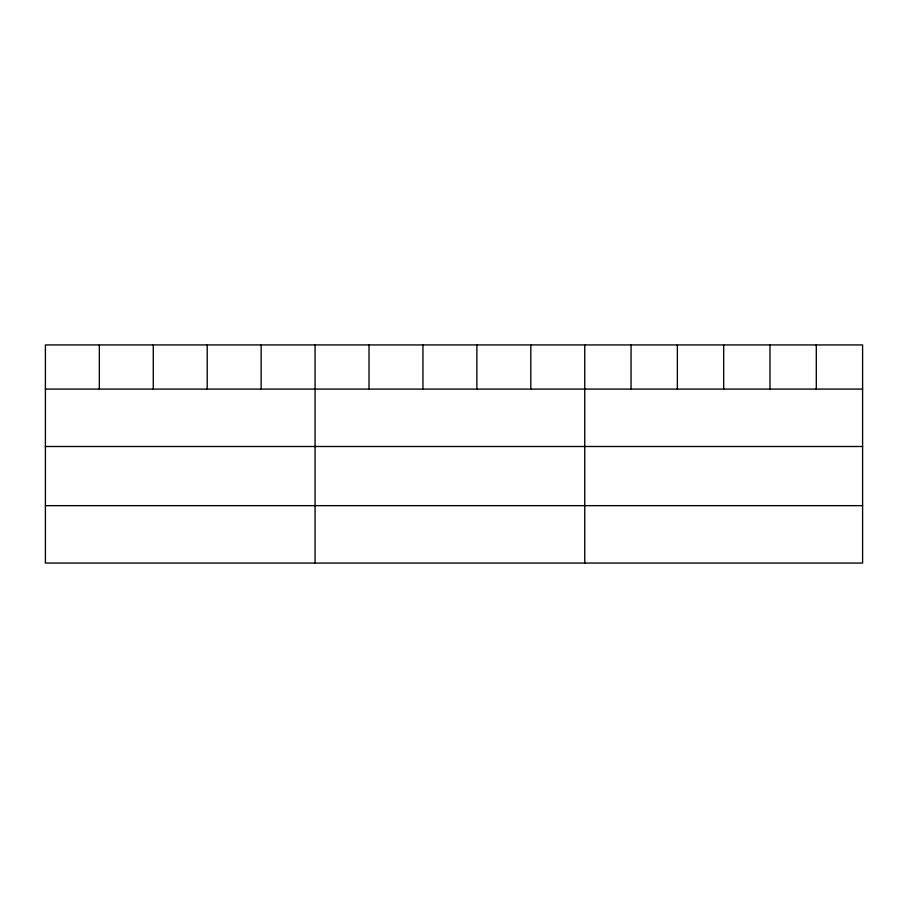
<?xml version="1.0" encoding="UTF-8"?>
<svg xmlns="http://www.w3.org/2000/svg" width="908" height="908" viewBox="0 0 908 908"><rect width="100%" height="100%" fill="white"/><g stroke="black" fill="none" stroke-linecap="round" stroke-linejoin="round"><path stroke-width="1.36" d="M862.6 389.089L862.6 563.062L45.4 563.062L45.4 344.938L862.6 344.938L862.6 389.089L45.4 389.089M45.4 446.498L862.6 446.498M45.4 505.654L862.6 505.654M816.292 344.938L816.292 389.089M769.984 344.938L769.984 389.089M723.676 344.938L723.676 389.089M677.368 344.938L677.368 389.089M631.06 344.938L631.06 389.089M584.752 344.938L584.752 563.062M530.817 344.938L530.817 389.089M476.882 344.938L476.882 389.089M422.946 344.938L422.946 389.089M369.011 344.938L369.011 389.089M315.076 344.938L315.076 563.062M261.141 344.938L261.141 389.089M207.206 344.938L207.206 389.089M153.27 344.938L153.27 389.089M99.335 344.938L99.335 389.089"/></g></svg>
